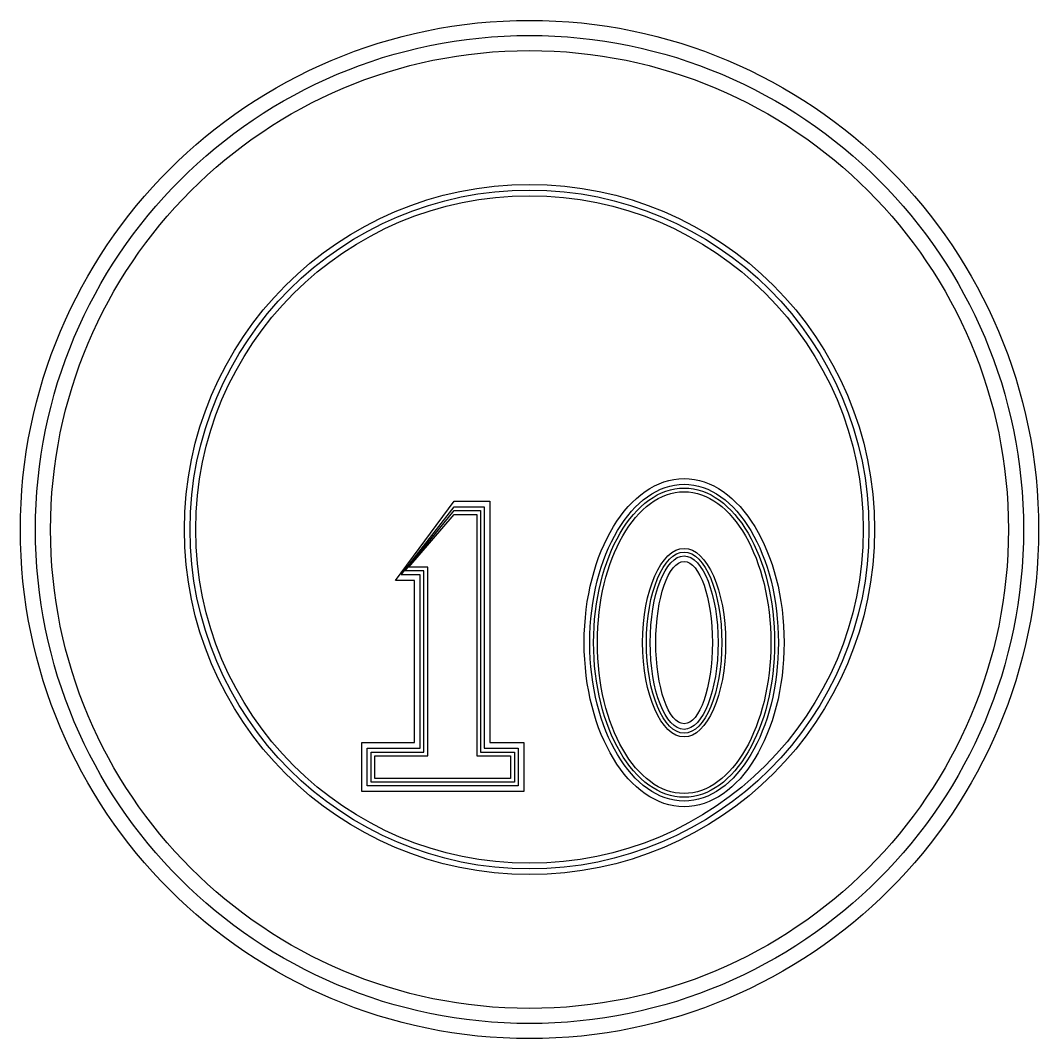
# Model space of a CAD drawing. Header units: metres. Extents: x 0 to 27, y 0 to 27.
import ezdxf

# ---------------------------------------------------------------- set-up
doc = ezdxf.new("R2010")
doc.units = ezdxf.units.M
for name, color, linetype in [('LAYER_00_BASE_FIELD', 7, 'Continuous'), ('LAYER_01_BIMETAL_GROOVE', 5, 'Continuous'), ('LAYER_02_LOWER_BEVEL', 4, 'Continuous'), ('LAYER_03_MID_RELIEF', 3, 'Continuous'), ('LAYER_04_HIGH_RELIEF', 2, 'Continuous'), ('LAYER_05_CREST_SURFACE', 1, 'Continuous')]:
    doc.layers.add(name, color=color, linetype=linetype)

msp = doc.modelspace()

# ---------------------------------------------------------------- linework, layer by layer
at = {"layer": 'LAYER_00_BASE_FIELD'}
for radius in [13.5, 13.1, 12.7]:
    msp.add_circle((13.5, 13.5), radius, dxfattribs=at)
at = {"layer": 'LAYER_01_BIMETAL_GROOVE'}
for radius in [9.15, 9, 8.85]:
    msp.add_circle((13.5, 13.5), radius, dxfattribs=at)
at = {"layer": 'LAYER_02_LOWER_BEVEL'}
msp.add_lwpolyline([(9.95, 12.15), (11.5, 14.25), (12.45, 14.25), (12.45, 7.85), (13.35, 7.85), (13.35, 6.55), (9.05, 6.55), (9.05, 7.85), (10.45, 7.85), (10.45, 12.15)], close=True, dxfattribs=at)
for major_axis, ratio in [((0, 4.35), 0.609195), ((0, 2.15), 0.348837)]:
    msp.add_ellipse((17.6, 10.5), major_axis=major_axis, ratio=ratio, dxfattribs=at)
at = {"layer": 'LAYER_03_MID_RELIEF'}
msp.add_lwpolyline([(10.1, 12.3), (11.5, 14.1), (12.3, 14.1), (12.3, 7.7), (13.2, 7.7), (13.2, 6.7), (9.2, 6.7), (9.2, 7.7), (10.6, 7.7), (10.6, 12.3)], close=True, dxfattribs=at)
for major_axis, ratio in [((0, 4.2), 0.595238), ((0, 2.3), 0.391304)]:
    msp.add_ellipse((17.6, 10.5), major_axis=major_axis, ratio=ratio, dxfattribs=at)
at = {"layer": 'LAYER_04_HIGH_RELIEF'}
msp.add_lwpolyline([(10.2, 12.4), (11.5, 14), (12.2, 14), (12.2, 7.6), (13.1, 7.6), (13.1, 6.8), (9.3, 6.8), (9.3, 7.6), (10.7, 7.6), (10.7, 12.4)], close=True, dxfattribs=at)
for major_axis, ratio in [((0, 4.1), 0.585366), ((0, 2.4), 0.416667)]:
    msp.add_ellipse((17.6, 10.5), major_axis=major_axis, ratio=ratio, dxfattribs=at)
at = {"layer": 'LAYER_05_CREST_SURFACE'}
msp.add_lwpolyline([(10.3, 12.5), (11.5, 13.9), (12.1, 13.9), (12.1, 7.5), (13, 7.5), (13, 6.9), (9.4, 6.9), (9.4, 7.5), (10.8, 7.5), (10.8, 12.5)], close=True, dxfattribs=at)
for major_axis, ratio in [((0, 4), 0.575), ((0, 2.5), 0.44)]:
    msp.add_ellipse((17.6, 10.5), major_axis=major_axis, ratio=ratio, dxfattribs=at)

doc.saveas('drawing.dxf')
